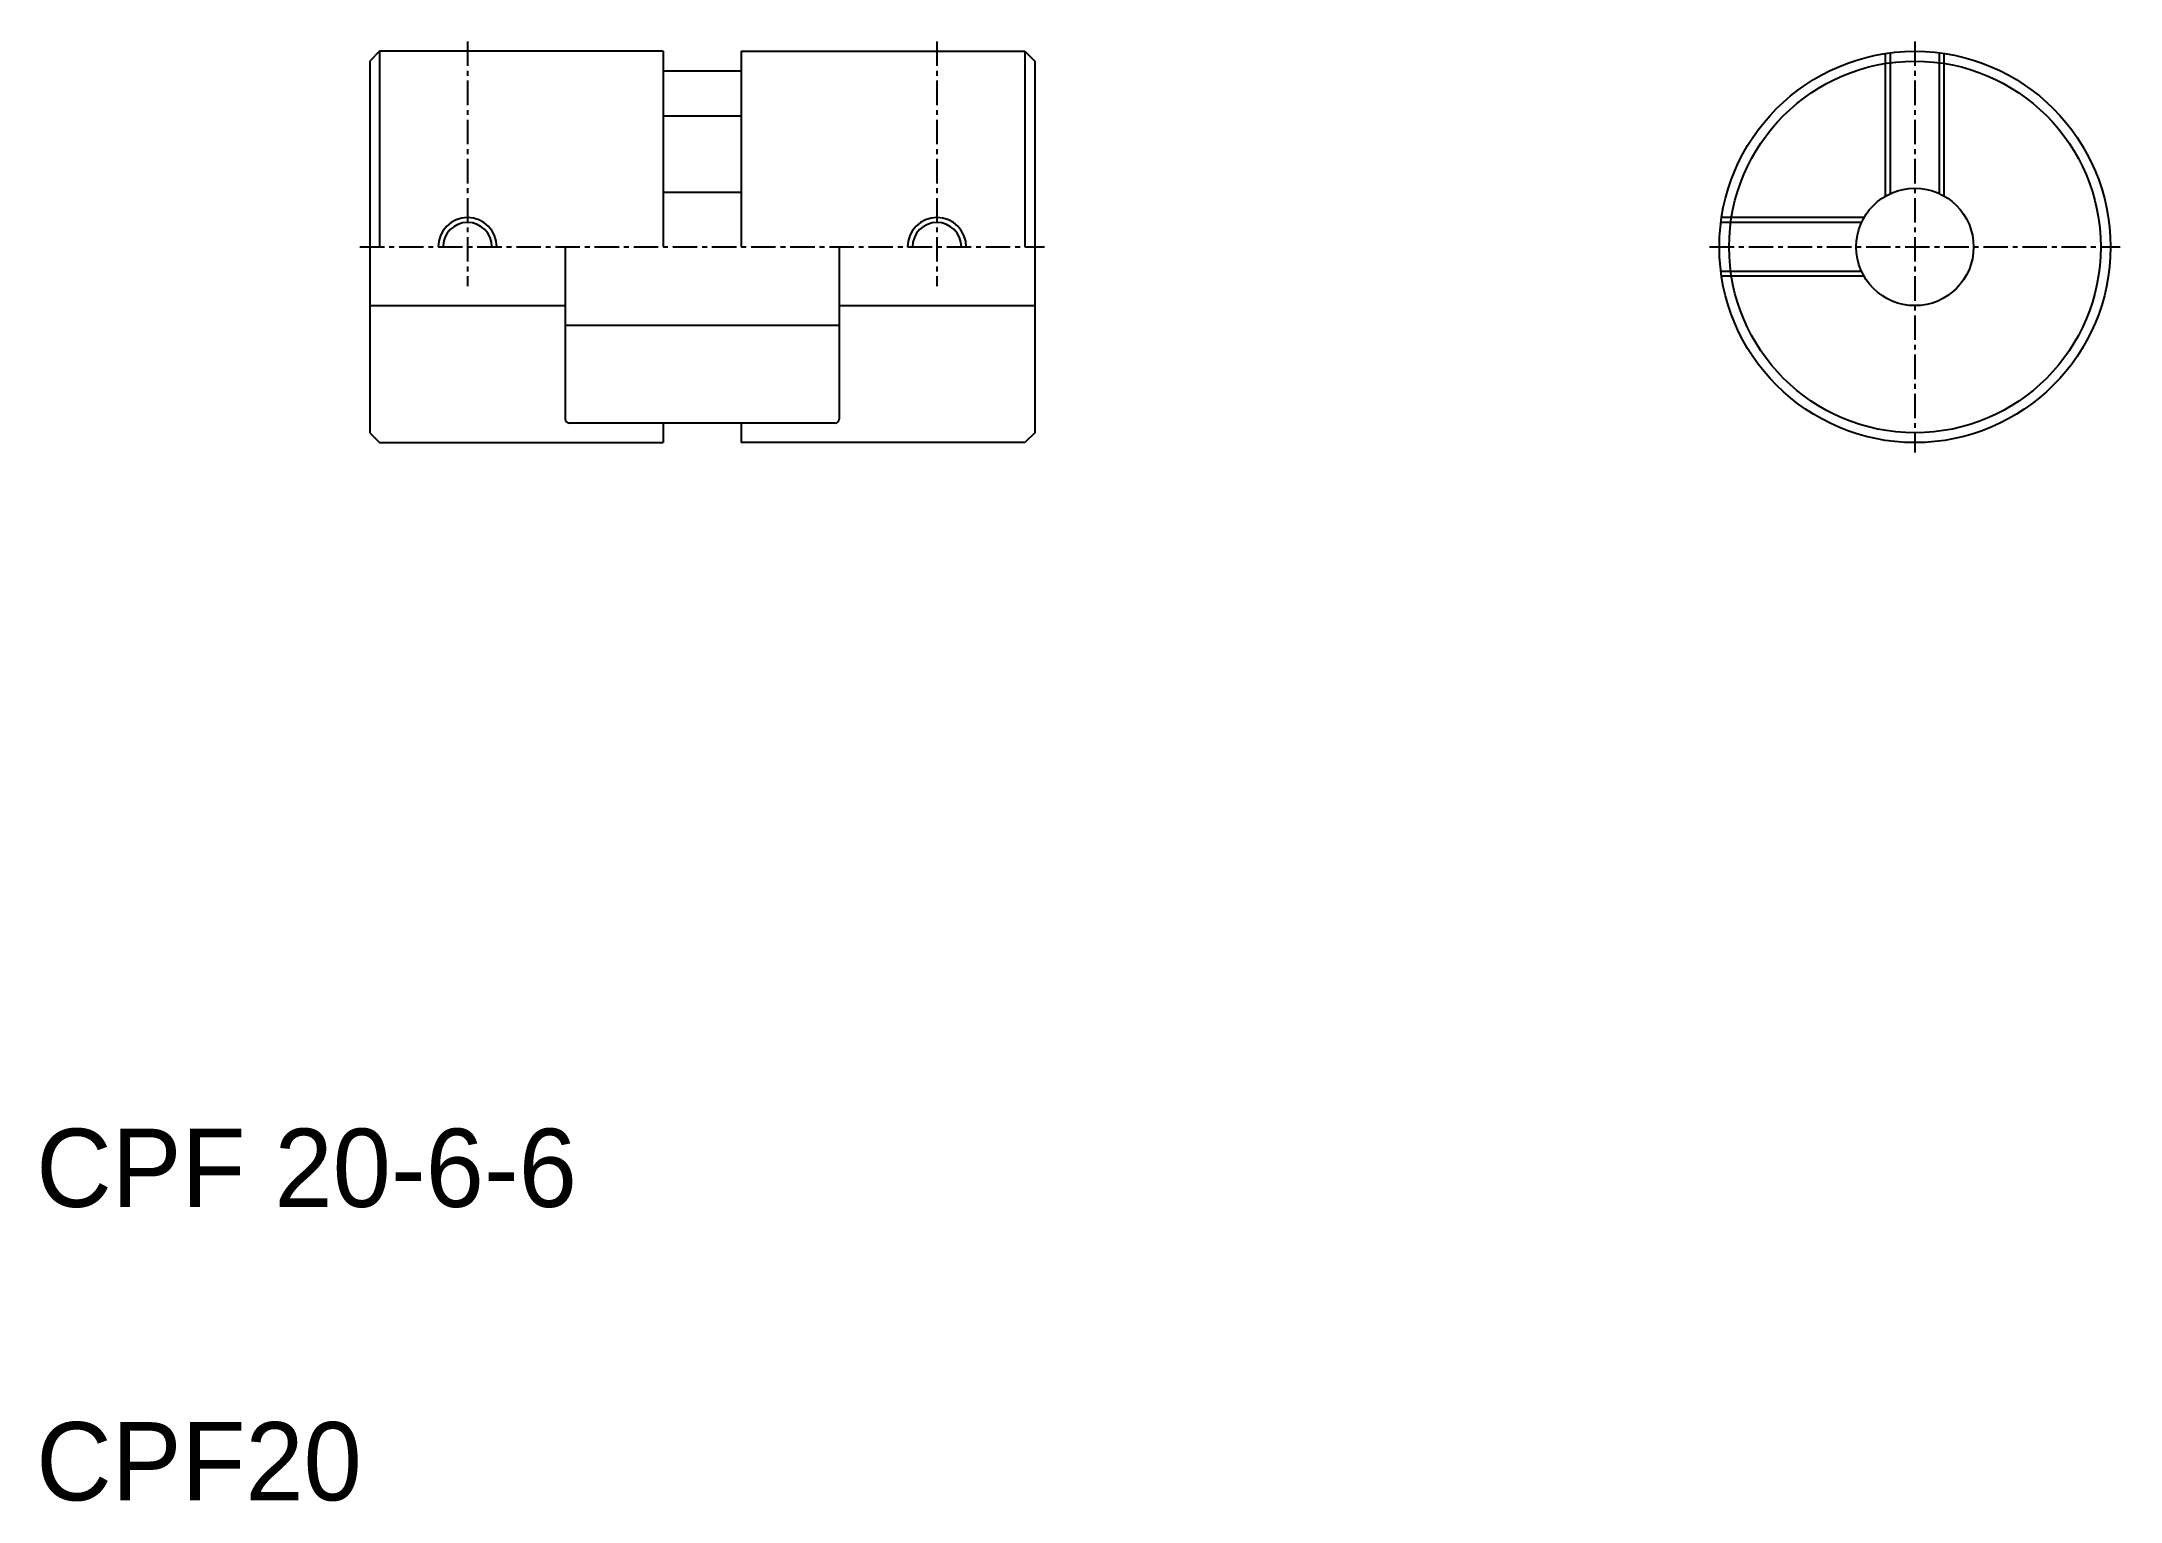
# Model space of a CAD drawing. Extents: x 192 to 298, y 114 to 188.
import ezdxf

# ---------------------------------------------------------------- set-up
doc = ezdxf.new("R2010")
doc.units = 0
doc.linetypes.add('CENTER', pattern=[2, 1.25, -0.25, 0.25, -0.25])
doc.linetypes.add('DASHED', pattern=[19.05, 12.7, -6.35])
doc.layers.get('0').update_dxf_attribs({"linetype": 'CONTINUOUS'})
doc.layers.add('CENTER', color=1, linetype='CENTER')

msp = doc.modelspace()

# ---------------------------------------------------------------- linework, layer by layer
for p, q in [((209.32, 187.97), (208.82, 187.47)), ((208.82, 187.47), (208.82, 168.47)), ((209.32, 187.97), (209.32, 177.97)), ((223.82, 187.97), (209.32, 187.97)), ((216.57, 187.97), (216.57, 187.97)), ((220.2, 187.97), (220.2, 187.97)), ((223.82, 187.97), (223.82, 177.97)), ((227.82, 187.97), (242.32, 187.97)), ((227.82, 187.97), (227.82, 177.97)), ((242.32, 187.97), (242.32, 177.97)), ((242.32, 187.97), (242.82, 187.47)), ((242.82, 187.47), (242.82, 168.47)), ((223.82, 186.97), (227.82, 186.97)), ((223.82, 184.67), (227.82, 184.67)), ((223.82, 180.77), (227.82, 180.77)), ((218.82, 177.97), (218.82, 169.17)), ((232.82, 177.97), (232.82, 169.17)), ((208.82, 174.97), (218.82, 174.97)), ((232.82, 174.97), (242.82, 174.97)), ((218.82, 173.97), (232.82, 173.97)), ((208.82, 168.47), (209.32, 167.97)), ((209.32, 167.97), (223.82, 167.97)), ((232.62, 168.97), (219.02, 168.97)), ((223.82, 168.97), (223.82, 167.97)), ((227.82, 168.97), (227.82, 167.97)), ((242.32, 167.97), (227.82, 167.97)), ((242.82, 168.47), (242.32, 167.97))]:
    msp.add_line(p, q)
at = {"color": 3, "linetype": 'DASHED'}
for p, q in [((286.32, 180.57), (286.32, 187.85)), ((286.57, 180.69), (286.57, 187.89)), ((289.07, 180.69), (289.07, 187.89)), ((289.32, 180.57), (289.32, 187.85)), ((285.1, 179.22), (277.9, 179.22)), ((285.23, 179.47), (277.94, 179.47)), ((285.1, 176.72), (277.9, 176.72)), ((285.23, 176.47), (277.94, 176.47))]:
    msp.add_line(p, q, dxfattribs=at)
for radius in [10, 9.5, 3]:
    msp.add_circle((287.82, 177.97), radius)
at = {"color": 3, "linetype": 'CONTINUOUS'}
for centre in [(213.82, 177.97), (237.82, 177.97)]:
    msp.add_arc(centre, 1.5, 0, 180, dxfattribs=at)
for centre, radius, start, end in [((213.82, 177.97), 1.25, 0, 180), ((237.82, 177.97), 1.25, 0, 180), ((219.02, 169.17), 0.2, 180, 270), ((232.62, 169.17), 0.2, 270, 0)]:
    msp.add_arc(centre, radius, start, end)
at = {"layer": 'CENTER', "color": 1, "linetype": 'CENTER'}
for p, q in [((213.82, 188.47), (213.82, 175.97)), ((237.82, 188.47), (237.82, 175.97)), ((287.82, 188.47), (287.82, 167.47)), ((208.32, 177.97), (243.32, 177.97)), ((277.32, 177.97), (298.32, 177.97))]:
    msp.add_line(p, q, dxfattribs=at)

# ---------------------------------------------------------------- texts
for s, p in [('CPF 20-6-6', (191.77, 128.9)), ('CPF20', (191.77, 113.9))]:
    msp.add_text(s, height=4).set_placement(p)

doc.saveas('drawing.dxf')
